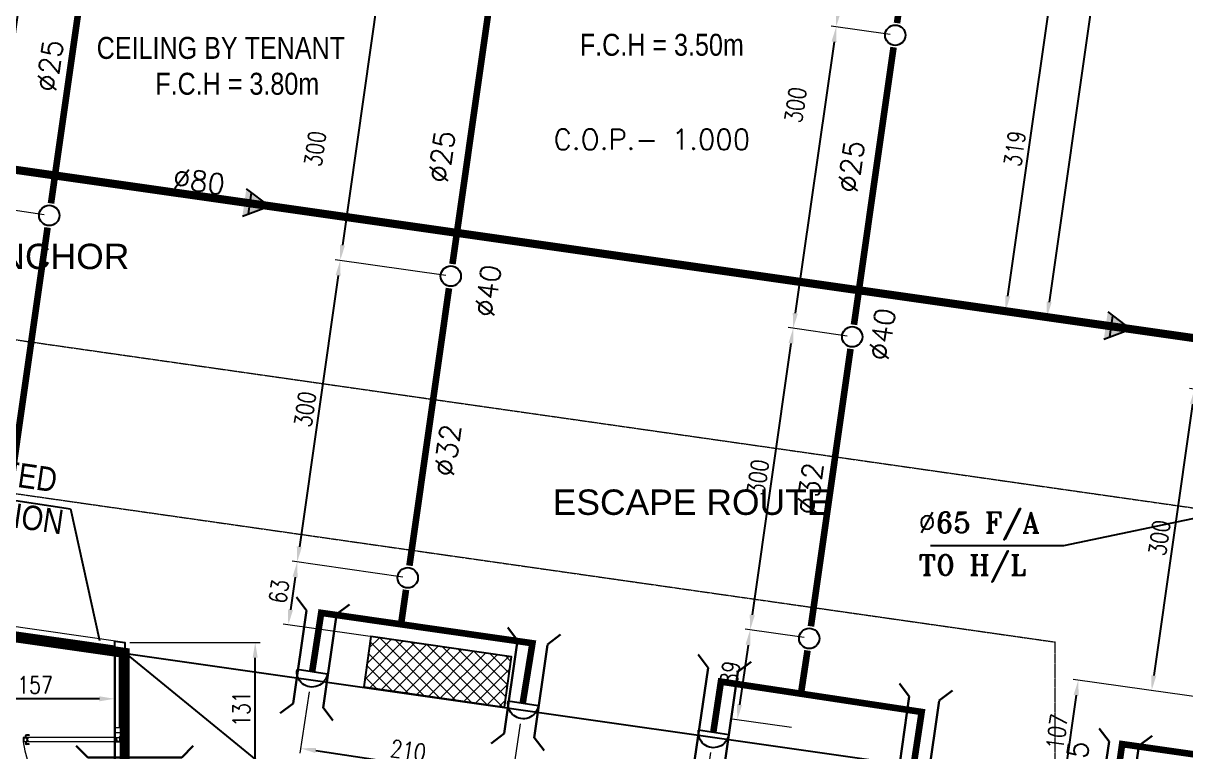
# Model space of a CAD drawing. Header units: inches. Extents: x 1355305 to 1448369, y 326920 to 386626.
# Drawn here: x 1391571 to 1403023, y 358780 to 365953 of the extents above; entities that cross this region are included whole.
import ezdxf
from ezdxf.enums import TextEntityAlignment as Align

# ---------------------------------------------------------------- set-up
doc = ezdxf.new("R2010")
doc.units = ezdxf.units.IN
doc.header["$MEASUREMENT"] = 0
for name, pattern in [('DASHED2', [9.525, 6.35, -3.175]), ('HIDDEN', [9.525, 6.35, -3.175]), ('PHANTOM21', [1.25, 0.625, -0.125, 0.125, -0.125, 0.125, -0.125])]:
    doc.linetypes.add(name, pattern=pattern)
for name, color, linetype, lineweight in [('A-DOOR', 10, 'Continuous', 15), ('A-GLASS', 4, 'Continuous', 5), ('A-HATCH CONCRETE', 254, 'Continuous', 5), ('A-LEASING LINE', 7, 'DASHED2', 9), ('escape route', 8, 'HIDDEN', 15)]:
    doc.layers.add(name, color=color, linetype=linetype, lineweight=lineweight)
for name, color, linetype in [('A-TEXT', 3, 'Continuous'), ('DIM2', 222, 'Continuous'), ('DR ARROW', 6, 'Continuous'), ('DR-TEXT', 181, 'Continuous'), ('FFNEW', 252, 'Continuous'), ('FIRE MAIN PIPE', 7, 'Continuous'), ('FP-PIPE', 4, 'Continuous'), ('GLAZ', 4, 'Continuous'), ('P-FIRE-HOSE', 8, 'PHANTOM21'), ('P-FIRE-SPR', 6, 'Continuous'), ('P-FIRE-TXT', 181, 'Continuous'), ('S-COL', 210, 'Continuous'), ('SHAFT', 7, 'Continuous'), ('SLEEVE', 2, 'Continuous'), ('SPR..', 3, 'Continuous'), ('TAXT', 3, 'Continuous'), ('TEXT', 181, 'Continuous')]:
    doc.layers.add(name, color=color, linetype=linetype)
doc.styles.add('ARIAL', font='ARIALN.TTF')
doc.styles.add('MECH', font='romans.shx')
doc.styles.add('ROMANS', font='romans__.ttf', dxfattribs={"width": 0.8})
doc.styles.add('ROMANT', font='ROMANT.shx')
doc.styles.add('style1', font='arial.ttf')
doc.dimstyles.new('GRAND CINEMA', dxfattribs={"dimtxt": 180, "dimasz": 150, "dimexe": 0.18, "dimexo": 0.06, "dimgap": 100, "dimtad": 1, "dimdec": 0, "dimlfac": 0.1, "dimzin": 1, "dimdsep": 46, "dimtxsty": 'MECH', "dimcen": 0.09, "dimdle": 0.2, "dimclrd": 222, "dimclre": 222, "dimclrt": 3, "dimadec": 0, "dimazin": 0, "dimtfac": 1, "dimtdec": 0, "dimtix": 1, "dimtmove": 2, "dimatfit": 3, "dimfxl": 1, "dimtolj": 1, "dimtzin": 0, "dimlwd": -1, "dimarcsym": 0})

# ---------------------------------------------------------------- blocks, each defined once
blk = doc.blocks.new('SEDRGFE')
at = {"layer": 'A-HATCH CONCRETE'}
h = blk.add_hatch(dxfattribs=at)
h.set_pattern_fill('ANSI37', color=250, scale=750)
h.set_pattern_definition([(45, (1341716.94, 266100.535), (-66.29126, 66.29126), []), (135, (1341716.94, 266100.535), (-66.29126, -66.29126), [])])
h.paths.add_polyline_path([(1376051, 694248), (1376121, 694743), (1374735, 694941), (1374665, 694446)])
at = {"color": 250, "linetype": 'Continuous', "ltscale": 100}
blk.add_lwpolyline([(1389810, 674588), (1389810, 680290), (1389610, 680288), (1388060, 680288), (1388060, 686288), (1384200, 686288), (1384200, 693089), (1385203, 692942), (1385236, 693139), (1385780, 696950), (1386823, 704256), (1386865, 704553), (1351200, 709613), (1350434, 697904), (1372211, 694796), (1372209, 688237), (1371310, 688237), (1371310, 688038), (1371310, 684788), (1363260, 684788), (1363260, 684588), (1363260, 674588), (1389810, 674588)], dxfattribs=at)
at = {"layer": 'A-GLASS', "color": 250}
for p, q in [((1372311, 694883), (1367848, 695520)), ((1372311, 694782), (1367833, 695421)), ((1372211, 694846), (1367890, 695463)), ((1372211, 694045), (1372211, 694796)), ((1372261, 694045), (1372261, 694789)), ((1372311, 694045), (1372311, 694782))]:
    blk.add_line(p, q, dxfattribs=at)
at = {"layer": 'A-GLASS', "color": 250, "ltscale": 0.5}
for p, q in [((1372220, 693949), (1372210, 693949)), ((1372220, 693904), (1372210, 693904)), ((1372220, 693949), (1372220, 693931)), ((1372220, 693949), (1372265, 693949)), ((1372220, 693931), (1372233, 693931)), ((1372220, 693922), (1372220, 693904)), ((1372220, 693922), (1372233, 693922)), ((1372220, 693904), (1372265, 693904)), ((1372261, 693945), (1372224, 693945)), ((1372224, 693945), (1372224, 693936)), ((1372233, 693936), (1372224, 693936)), ((1372233, 693917), (1372224, 693917)), ((1372224, 693917), (1372224, 693908)), ((1372261, 693908), (1372224, 693908)), ((1372229, 693931), (1372229, 693922)), ((1372233, 693936), (1372233, 693931)), ((1372233, 693922), (1372233, 693917)), ((1372261, 693945), (1372261, 693908)), ((1372265, 693995), (1372311, 693995)), ((1372265, 693995), (1372265, 693949)), ((1372265, 693949), (1372265, 693904)), ((1372265, 693949), (1372311, 693949)), ((1372270, 693954), (1372270, 693990)), ((1372270, 693990), (1372306, 693990)), ((1372270, 693954), (1372306, 693954)), ((1372306, 693954), (1372306, 693990)), ((1372311, 693995), (1372311, 693949))]:
    blk.add_line(p, q, dxfattribs=at)
at = {"layer": 'A-GLASS', "color": 250}
blk.add_lwpolyline([(1372211, 694045), (1372311, 694045), (1372311, 693995), (1372211, 693995)], close=True, dxfattribs=at)
at = {"layer": 'A-GLASS', "color": 250, "ltscale": 0.5}
blk.add_circle((1372261, 693953), 3.98, dxfattribs=at)
at = {"layer": 'escape route', "color": 250, "ltscale": 0.5}
for p, q in [((1351543, 700675), (1385420, 695840)), ((1352816, 698978), (1381475, 694888)), ((1381475, 683734), (1381475, 694888))]:
    blk.add_line(p, q, dxfattribs=at)
at = {"layer": 'GLAZ', "color": 250}
blk.add_lwpolyline([(1372261, 694789), (1372211, 694796), (1372211, 694897), (1372311, 694883), (1372311, 694782)], dxfattribs=at)
at = {"layer": 'S-COL', "color": 250}
blk.add_lwpolyline([(1376051, 694248), (1376121, 694743), (1374735, 694941), (1374665, 694446)], close=True, dxfattribs=at)
at = {"layer": 'SHAFT', "color": 250}
blk.add_line((1372325, 694772), (1382725, 686287), dxfattribs=at)
blk.add_lwpolyline([(1371460, 688137), (1371460, 686290), (1382725, 686287), (1382725, 693288), (1372325, 694772), (1372325, 688138), (1371536, 688138), (1371536, 688137)], dxfattribs=at)
at = {"layer": 'TAXT', "color": 250, "ltscale": 100}
for p, q in [((1369450, 696551), (1371776, 696199)), ((1371776, 696199), (1372060, 694904))]:
    blk.add_line(p, q, dxfattribs=at)
at = {"layer": 'TAXT', "color": 250, "ltscale": 100, "insert": (1369345, 696934), "char_height": 240, "width": 2569.66, "attachment_point": 1, "rotation": 351.7483, "style": 'ARIAL'}
blk.add_mtext('1/2hr FIRE RATED GLASS PARTITION\\PBY TENANT', dxfattribs=at)
at = {"layer": 'TEXT', "color": 250, "ltscale": 0.5, "style": 'style1'}
for s, p in [('ANCHOR ', (1370842, 698560)), ('ESCAPE ROUTE', (1376526, 696140))]:
    blk.add_text(s, height=250, dxfattribs=at).set_placement(p)
blk = doc.blocks.new('SWGDCSTHYTD')
at = {"color": 254, "linetype": 'Continuous', "ltscale": 100}
blk.add_lwpolyline([(1410071, 395958), (1410071, 401661), (1409871, 401658), (1408321, 401658), (1408321, 407658), (1404460, 407658), (1404460, 414459), (1405464, 414312), (1405497, 414509), (1406041, 418321), (1407084, 425626), (1407126, 425923), (1371461, 430983), (1370694, 419274), (1392471, 416166), (1392469, 409608), (1391571, 409608), (1391571, 409408), (1391571, 406158), (1383521, 406158), (1383521, 405958), (1383521, 395958), (1410071, 395958)], dxfattribs=at)
at = {"layer": 'A-GLASS', "color": 254}
for p, q in [((1392471, 416166), (1388094, 416791)), ((1392471, 415415), (1392471, 416166)), ((1392521, 415415), (1392521, 416159)), ((1392571, 415415), (1392571, 416152))]:
    blk.add_line(p, q, dxfattribs=at)
at = {"layer": 'A-GLASS', "color": 254, "ltscale": 0.5}
for p, q in [((1391617, 415319), (1391571, 415319)), ((1391571, 415319), (1391571, 415274)), ((1391617, 415274), (1391571, 415274)), ((1391576, 415315), (1391612, 415315)), ((1391576, 415315), (1391576, 415279)), ((1391576, 415279), (1391612, 415279)), ((1391592, 415319), (1391592, 415333)), ((1391592, 415274), (1391592, 415260)), ((1391599, 415319), (1391599, 415333)), ((1391599, 415274), (1391599, 415260)), ((1391629, 415344), (1391603, 415344)), ((1391629, 415338), (1391603, 415338)), ((1391603, 415306), (1391612, 415306)), ((1391603, 415306), (1391603, 415301)), ((1391617, 415301), (1391603, 415301)), ((1391603, 415292), (1391603, 415288)), ((1391617, 415292), (1391603, 415292)), ((1391603, 415288), (1391612, 415288)), ((1391608, 415301), (1391608, 415292)), ((1391612, 415315), (1391612, 415306)), ((1391612, 415288), (1391612, 415279)), ((1391617, 415319), (1391617, 415301)), ((1392480, 415319), (1391617, 415319)), ((1391617, 415292), (1391617, 415274)), ((1392480, 415274), (1391617, 415274)), ((1391629, 415344), (1391629, 415338)), ((1392480, 415319), (1392480, 415301)), ((1392480, 415319), (1392526, 415319)), ((1392480, 415301), (1392494, 415301)), ((1392480, 415292), (1392480, 415274)), ((1392480, 415292), (1392494, 415292)), ((1392480, 415274), (1392526, 415274)), ((1392521, 415315), (1392485, 415315)), ((1392485, 415315), (1392485, 415306)), ((1392494, 415306), (1392485, 415306)), ((1392494, 415288), (1392485, 415288)), ((1392485, 415288), (1392485, 415279)), ((1392521, 415279), (1392485, 415279)), ((1392489, 415301), (1392489, 415292)), ((1392494, 415306), (1392494, 415301)), ((1392494, 415292), (1392494, 415288)), ((1392521, 415315), (1392521, 415279)), ((1392526, 415365), (1392571, 415365)), ((1392526, 415365), (1392526, 415319)), ((1392526, 415319), (1392526, 415274)), ((1392526, 415319), (1392571, 415319)), ((1392530, 415324), (1392530, 415360)), ((1392530, 415360), (1392567, 415360)), ((1392530, 415324), (1392567, 415324)), ((1392567, 415324), (1392567, 415360)), ((1392571, 415365), (1392571, 415319)), ((1391629, 415256), (1391603, 415256)), ((1391629, 415249), (1391603, 415249)), ((1391629, 415249), (1391629, 415256))]:
    blk.add_line(p, q, dxfattribs=at)
at = {"layer": 'A-GLASS', "color": 254}
blk.add_lwpolyline([(1392471, 415415), (1392571, 415415), (1392571, 415365), (1392471, 415365)], close=True, dxfattribs=at)
at = {"layer": 'A-GLASS', "color": 254, "ltscale": 0.5}
blk.add_circle((1392522, 415323), 3.98, dxfattribs=at)
for centre, radius, start, end in [((1392634, 415434), 1075, 188.5645, 261.2718), ((1391603, 415333), 11.4, 90.0242, 179.9752), ((1391603, 415260), 11.4, 180.0248, 269.9758), ((1391603, 415333), 4.55, 90.0242, 179.9752), ((1391603, 415260), 4.55, 180.0248, 269.9758)]:
    blk.add_arc(centre, radius, start, end, dxfattribs=at)
at = {"layer": 'GLAZ', "color": 254}
blk.add_lwpolyline([(1392521, 416159), (1392471, 416166)], dxfattribs=at)
blk = doc.blocks.new('SIDEWALL')
at = {"layer": 'P-FIRE-SPR', "color": 252}
for p, q in [((0.15, 0), (-0.15, 0)), ((0, 0), (0, -0.075))]:
    blk.add_line(p, q, dxfattribs=at)
blk.add_arc((0, 0), 0.15, 0, 180, dxfattribs=at)
blk = doc.blocks.new('PENDENT SPR')
at = {"layer": 'P-FIRE-SPR'}
blk.add_circle((0, 0), 0.1, dxfattribs=at)
blk = doc.blocks.new('A$C365C0078')
at = {"color": 2, "lineweight": 30}
for p, q in [((-149, 461), (-263, 575)), ((149, 465), (263, 579)), ((-149, 461), (-149, -465)), ((149, 461), (149, -465)), ((-149, -465), (-263, -579)), ((149, -461), (263, -575))]:
    blk.add_line(p, q, dxfattribs=at)
blk = doc.blocks.new('ARR')
at = {"layer": 'DR ARROW'}
h = blk.add_hatch(color=12, dxfattribs=at)
h.paths.add_polyline_path([(14.4, 0), (-54.3, 37.8), (-54.3, -37.8)])
h.paths.add_polyline_path([(-54.3, 10.2), (-93.3, 10.2), (-93.3, -10.2), (-54.3, -10.2)])
for p, q in [((-54.3, 37.8), (14.4, 0)), ((-54.3, -37.8), (14.4, 0)), ((-38.5, -29), (-38.5, 29)), ((14.4, 0), (14.4, 0))]:
    blk.add_line(p, q, dxfattribs=at)
blk = doc.blocks.new('*D1110')
at = {"layer": 'Defpoints', "color": 0, "transparency": 16777216}
for p in [(19313, -14069), (20598, -14069), (20248, -15379)]:
    blk.add_point(p, dxfattribs=at)
at = {"layer": 'DIM2', "color": 222, "lineweight": -2, "transparency": 16777216}
for p, q in [((19363, -14069), (20648, -14069)), ((20298, -15379), (20648, -15379))]:
    blk.add_line(p, q, dxfattribs=at)
at = {"layer": 'DIM2', "color": 222, "transparency": 16777216}
blk.add_line((20598, -15229), (20598, -14219), dxfattribs=at)
for points in [[(20573, -14219), (20623, -14219), (20598, -14069)], [(20573, -15229), (20623, -15229), (20598, -15379)]]:
    blk.add_solid(points, dxfattribs=at)
at = {"layer": 'DIM2', "color": 3, "transparency": 16777216, "insert": (20462, -14724), "char_height": 170, "attachment_point": 5, "rotation": 90, "style": 'ROMANS'}
blk.add_mtext('\\A1;131', dxfattribs=at)
blk = doc.blocks.new('*D1163')
at = {"layer": 'Defpoints', "color": 0, "transparency": 16777216}
for p in [(18993, -6894), (17988, -9780), (18570, -9863)]:
    blk.add_point(p, dxfattribs=at)
at = {"layer": 'DIM2', "color": 222, "lineweight": -2, "transparency": 16777216}
for p, q in [((18944, -6887), (18362, -6804)), ((18520, -9856), (17938, -9773))]:
    blk.add_line(p, q, dxfattribs=at)
at = {"layer": 'DIM2', "color": 222, "transparency": 16777216}
blk.add_line((18390, -6959), (18009, -9632), dxfattribs=at)
for points in [[(18366, -6956), (18415, -6963), (18412, -6811)], [(17984, -9628), (18034, -9635), (17988, -9780)]]:
    blk.add_solid(points, dxfattribs=at)
at = {"layer": 'DIM2', "color": 3, "transparency": 16777216, "insert": (18065, -8276), "char_height": 170, "attachment_point": 5, "rotation": 81.8773, "style": 'ROMANS'}
blk.add_mtext('\\A1;300', dxfattribs=at)
blk = doc.blocks.new('*D1164')
at = {"layer": 'Defpoints', "color": 0, "transparency": 16777216}
for p in [(18570, -9863), (17564, -12750), (18146, -12833)]:
    blk.add_point(p, dxfattribs=at)
at = {"layer": 'DIM2', "color": 222, "lineweight": -2, "transparency": 16777216}
for p, q in [((18520, -9856), (17938, -9773)), ((18096, -12826), (17514, -12743))]:
    blk.add_line(p, q, dxfattribs=at)
at = {"layer": 'DIM2', "color": 222, "transparency": 16777216}
blk.add_line((17966, -9929), (17585, -12602), dxfattribs=at)
for points in [[(17942, -9925), (17991, -9932), (17988, -9780)], [(17560, -12598), (17610, -12605), (17564, -12750)]]:
    blk.add_solid(points, dxfattribs=at)
at = {"layer": 'DIM2', "color": 3, "transparency": 16777216, "insert": (17641, -11246), "char_height": 170, "attachment_point": 5, "rotation": 81.8773, "style": 'ROMANS'}
blk.add_mtext('\\A1;300', dxfattribs=at)
blk = doc.blocks.new('*D1167')
at = {"layer": 'Defpoints', "color": 0, "transparency": 16777216}
for p in [(22949, -7491), (21436, -10306), (22525, -10461)]:
    blk.add_point(p, dxfattribs=at)
at = {"layer": 'DIM2', "color": 222, "lineweight": -2, "transparency": 16777216}
for p, q in [((22899, -7484), (21810, -7328)), ((22475, -10454), (21386, -10299))]:
    blk.add_line(p, q, dxfattribs=at)
at = {"layer": 'DIM2', "color": 222, "transparency": 16777216}
blk.add_line((21839, -7484), (21457, -10157), dxfattribs=at)
for points in [[(21814, -7480), (21863, -7487), (21860, -7335)], [(21432, -10154), (21482, -10161), (21436, -10306)]]:
    blk.add_solid(points, dxfattribs=at)
at = {"layer": 'DIM2', "color": 3, "transparency": 16777216, "insert": (21189, -9206), "char_height": 170, "attachment_point": 5, "rotation": 81.8773, "style": 'ROMANS'}
blk.add_mtext('\\A1;300', dxfattribs=at)
blk = doc.blocks.new('*D1168')
at = {"layer": 'Defpoints', "color": 0, "transparency": 16777216}
for p in [(22525, -10461), (21012, -13275), (22101, -13431)]:
    blk.add_point(p, dxfattribs=at)
at = {"layer": 'DIM2', "color": 222, "lineweight": -2, "transparency": 16777216}
for p, q in [((22475, -10454), (21386, -10299)), ((22051, -13424), (20963, -13268))]:
    blk.add_line(p, q, dxfattribs=at)
at = {"layer": 'DIM2', "color": 222, "transparency": 16777216}
blk.add_line((21415, -10454), (21033, -13127), dxfattribs=at)
for points in [[(21390, -10451), (21439, -10458), (21436, -10306)], [(21008, -13123), (21058, -13130), (21012, -13275)]]:
    blk.add_solid(points, dxfattribs=at)
at = {"layer": 'DIM2', "color": 3, "transparency": 16777216, "insert": (21090, -11771), "char_height": 170, "attachment_point": 5, "rotation": 81.8773, "style": 'ROMANS'}
blk.add_mtext('\\A1;300', dxfattribs=at)
blk = doc.blocks.new('*D1169')
at = {"layer": 'Defpoints', "color": 0, "transparency": 16777216}
for p in [(27328, -5119), (26322, -8005), (26904, -8088)]:
    blk.add_point(p, dxfattribs=at)
at = {"layer": 'DIM2', "color": 222, "lineweight": -2, "transparency": 16777216}
for p, q in [((27278, -5112), (26696, -5029)), ((26854, -8081), (26272, -7998))]:
    blk.add_line(p, q, dxfattribs=at)
at = {"layer": 'DIM2', "color": 222, "transparency": 16777216}
blk.add_line((26725, -5184), (26343, -7857), dxfattribs=at)
for points in [[(26700, -5181), (26749, -5188), (26746, -5036)], [(26318, -7853), (26368, -7860), (26322, -8005)]]:
    blk.add_solid(points, dxfattribs=at)
at = {"layer": 'DIM2', "color": 3, "transparency": 16777216, "insert": (26399, -6501), "char_height": 170, "attachment_point": 5, "rotation": 81.8773, "style": 'ROMANS'}
blk.add_mtext('\\A1;300', dxfattribs=at)
blk = doc.blocks.new('*D1170')
at = {"layer": 'Defpoints', "color": 0, "transparency": 16777216}
for p in [(26904, -8088), (25898, -10975), (26480, -11058)]:
    blk.add_point(p, dxfattribs=at)
at = {"layer": 'DIM2', "color": 222, "lineweight": -2, "transparency": 16777216}
for p, q in [((26854, -8081), (26272, -7998)), ((26430, -11051), (25848, -10968))]:
    blk.add_line(p, q, dxfattribs=at)
at = {"layer": 'DIM2', "color": 222, "transparency": 16777216}
blk.add_line((26301, -8154), (25919, -10827), dxfattribs=at)
for points in [[(26276, -8150), (26325, -8157), (26322, -8005)], [(25894, -10823), (25944, -10830), (25898, -10975)]]:
    blk.add_solid(points, dxfattribs=at)
at = {"layer": 'DIM2', "color": 3, "transparency": 16777216, "insert": (25922, -8775), "char_height": 170, "attachment_point": 5, "rotation": 81.8773, "style": 'ROMANS'}
blk.add_mtext('\\A1;300', dxfattribs=at)
blk = doc.blocks.new('*D1171')
at = {"layer": 'Defpoints', "color": 0, "transparency": 16777216}
for p in [(26480, -11058), (25474, -13945), (26056, -14028)]:
    blk.add_point(p, dxfattribs=at)
at = {"layer": 'DIM2', "color": 222, "lineweight": -2, "transparency": 16777216}
for p, q in [((26430, -11051), (25848, -10968)), ((26006, -14021), (25424, -13938))]:
    blk.add_line(p, q, dxfattribs=at)
at = {"layer": 'DIM2', "color": 222, "transparency": 16777216}
blk.add_line((25876, -11124), (25495, -13797), dxfattribs=at)
for points in [[(25852, -11120), (25901, -11127), (25898, -10975)], [(25470, -13793), (25520, -13800), (25474, -13945)]]:
    blk.add_solid(points, dxfattribs=at)
at = {"layer": 'DIM2', "color": 3, "transparency": 16777216, "insert": (25551, -12441), "char_height": 170, "attachment_point": 5, "rotation": 81.8773, "style": 'ROMANS'}
blk.add_mtext('\\A1;300', dxfattribs=at)
blk = doc.blocks.new('*D1174')
at = {"layer": 'Defpoints', "color": 0, "transparency": 16777216}
for p in [(30435, -11656), (29429, -14542), (30011, -14625)]:
    blk.add_point(p, dxfattribs=at)
at = {"layer": 'DIM2', "color": 222, "lineweight": -2, "transparency": 16777216}
for p, q in [((30385, -11649), (29803, -11566)), ((29962, -14618), (29379, -14535))]:
    blk.add_line(p, q, dxfattribs=at)
at = {"layer": 'DIM2', "color": 222, "transparency": 16777216}
blk.add_line((29832, -11721), (29450, -14394), dxfattribs=at)
for points in [[(29807, -11718), (29856, -11725), (29853, -11573)], [(29425, -14390), (29475, -14397), (29429, -14542)]]:
    blk.add_solid(points, dxfattribs=at)
at = {"layer": 'DIM2', "color": 3, "transparency": 16777216, "insert": (29506, -13038), "char_height": 170, "attachment_point": 5, "rotation": 81.8773, "style": 'ROMANS'}
blk.add_mtext('\\A1;300', dxfattribs=at)
blk = doc.blocks.new('*D1177')
at = {"layer": 'Defpoints', "color": 0, "transparency": 16777216}
for p in [(29429, -14542), (28556, -15496), (29278, -15599)]:
    blk.add_point(p, dxfattribs=at)
at = {"layer": 'DIM2', "color": 222, "lineweight": -2, "transparency": 16777216}
for p, q in [((29380, -14535), (28657, -14432)), ((29229, -15592), (28507, -15489))]:
    blk.add_line(p, q, dxfattribs=at)
at = {"layer": 'DIM2', "color": 222, "transparency": 16777216}
blk.add_line((28686, -14588), (28577, -15348), dxfattribs=at)
for points in [[(28661, -14584), (28710, -14591), (28707, -14439)], [(28552, -15344), (28602, -15351), (28556, -15496)]]:
    blk.add_solid(points, dxfattribs=at)
at = {"layer": 'DIM2', "color": 3, "transparency": 16777216, "insert": (28497, -14949), "char_height": 170, "attachment_point": 5, "rotation": 81.8785, "style": 'ROMANS'}
blk.add_mtext('\\A1;107', dxfattribs=at)
blk = doc.blocks.new('*D1194')
at = {"layer": 'Defpoints', "color": 0, "transparency": 16777216}
for p in [(22101, -13431), (20924, -13895), (22012, -14050)]:
    blk.add_point(p, dxfattribs=at)
at = {"layer": 'DIM2', "color": 222, "lineweight": -2, "transparency": 16777216}
for p, q in [((22051, -13424), (20963, -13268)), ((21963, -14043), (20874, -13888))]:
    blk.add_line(p, q, dxfattribs=at)
at = {"layer": 'DIM2', "color": 222, "transparency": 16777216}
blk.add_line((20991, -13424), (20945, -13746), dxfattribs=at)
for points in [[(20966, -13420), (21016, -13427), (21012, -13275)], [(20920, -13743), (20970, -13750), (20924, -13895)]]:
    blk.add_solid(points, dxfattribs=at)
at = {"layer": 'DIM2', "color": 3, "transparency": 16777216, "insert": (20833, -13566), "char_height": 170, "attachment_point": 5, "rotation": 81.8773, "style": 'ROMANS'}
blk.add_mtext('\\A1;63', dxfattribs=at)
blk = doc.blocks.new('*D1197')
at = {"layer": 'Defpoints', "color": 0, "transparency": 16777216}
for p in [(26056, -14028), (25348, -14829), (25930, -14912)]:
    blk.add_point(p, dxfattribs=at)
at = {"layer": 'DIM2', "color": 222, "lineweight": -2, "transparency": 16777216}
for p, q in [((26006, -14021), (25424, -13938)), ((25880, -14905), (25298, -14822))]:
    blk.add_line(p, q, dxfattribs=at)
at = {"layer": 'DIM2', "color": 222, "transparency": 16777216}
blk.add_line((25453, -14094), (25369, -14681), dxfattribs=at)
for points in [[(25428, -14090), (25477, -14097), (25474, -13945)], [(25344, -14677), (25394, -14684), (25348, -14829)]]:
    blk.add_solid(points, dxfattribs=at)
at = {"layer": 'DIM2', "color": 3, "transparency": 16777216, "insert": (25276, -14368), "char_height": 170, "attachment_point": 5, "rotation": 81.8756, "style": 'ROMANS'}
blk.add_mtext('\\A1;89', dxfattribs=at)
blk = doc.blocks.new('*D1211')
at = {"layer": 'Defpoints', "color": 0, "transparency": 16777216}
for p in [(27762, -7548), (27311, -10709), (27990, -10806)]:
    blk.add_point(p, dxfattribs=at)
at = {"layer": 'DIM2', "color": 222, "lineweight": -2, "transparency": 16777216}
for p, q in [((27812, -7555), (28491, -7652)), ((27361, -10716), (28040, -10813))]:
    blk.add_line(p, q, dxfattribs=at)
at = {"layer": 'DIM2', "color": 222, "transparency": 16777216}
blk.add_line((28420, -7794), (28011, -10658), dxfattribs=at)
for points in [[(28395, -7790), (28445, -7797), (28441, -7645)], [(27987, -10654), (28036, -10661), (27990, -10806)]]:
    blk.add_solid(points, dxfattribs=at)
at = {"layer": 'DIM2', "color": 3, "transparency": 16777216, "insert": (28081, -9206), "char_height": 170, "attachment_point": 5, "rotation": 81.8773, "style": 'ROMANS'}
blk.add_mtext('\\A1;319', dxfattribs=at)
blk = doc.blocks.new('*D1213')
at = {"layer": 'Defpoints', "color": 0, "transparency": 16777216}
for p in [(28957, -4031), (27990, -10806), (28398, -10865)]:
    blk.add_point(p, dxfattribs=at)
at = {"layer": 'DIM2', "color": 222, "lineweight": -2, "transparency": 16777216}
for p, q in [((29007, -4038), (29414, -4096)), ((28040, -10813), (28447, -10872))]:
    blk.add_line(p, q, dxfattribs=at)
at = {"layer": 'DIM2', "color": 222, "transparency": 16777216}
blk.add_line((29344, -4238), (28419, -10716), dxfattribs=at)
for points in [[(29319, -4234), (29368, -4241), (29365, -4089)], [(28394, -10712), (28444, -10720), (28398, -10865)]]:
    blk.add_solid(points, dxfattribs=at)
at = {"layer": 'DIM2', "color": 3, "transparency": 16777216, "insert": (28747, -7458), "char_height": 170, "attachment_point": 5, "rotation": 81.8773, "style": 'ROMANS'}
blk.add_mtext('\\A1;684', dxfattribs=at)
blk = doc.blocks.new('*D1261')
at = {"layer": 'Defpoints', "color": 0, "transparency": 16777216}
for p in [(21137, -14505), (23216, -14819), (23125, -15423)]:
    blk.add_point(p, dxfattribs=at)
at = {"layer": 'DIM2', "color": 222, "lineweight": -2, "transparency": 16777216}
for p, q in [((21129, -14555), (21038, -15160)), ((23208, -14868), (23117, -15473))]:
    blk.add_line(p, q, dxfattribs=at)
at = {"layer": 'DIM2', "color": 222, "transparency": 16777216}
blk.add_line((21194, -15133), (22976, -15401), dxfattribs=at)
for points in [[(21198, -15108), (21190, -15157), (21045, -15110)], [(22980, -15376), (22973, -15426), (23125, -15423)]]:
    blk.add_solid(points, dxfattribs=at)
at = {"layer": 'DIM2', "color": 3, "transparency": 16777216, "insert": (22105, -15133), "char_height": 170, "attachment_point": 5, "rotation": 351.4341, "style": 'ROMANS'}
blk.add_mtext('\\A1;210', dxfattribs=at)
blk = doc.blocks.new('*D1262')
at = {"layer": 'Defpoints', "color": 0, "transparency": 16777216}
for p in [(23216, -14819), (25092, -15103), (25000, -15707)]:
    blk.add_point(p, dxfattribs=at)
at = {"layer": 'DIM2', "color": 222, "lineweight": -2, "transparency": 16777216}
for p, q in [((23208, -14868), (23117, -15473)), ((25084, -15152), (24993, -15757))]:
    blk.add_line(p, q, dxfattribs=at)
at = {"layer": 'DIM2', "color": 222, "transparency": 16777216}
blk.add_line((23273, -15446), (24852, -15685), dxfattribs=at)
for points in [[(23276, -15421), (23269, -15471), (23124, -15423)], [(24856, -15660), (24848, -15710), (25000, -15707)]]:
    blk.add_solid(points, dxfattribs=at)
at = {"layer": 'DIM2', "color": 3, "transparency": 16777216, "insert": (24083, -15431), "char_height": 170, "attachment_point": 5, "rotation": 351.3879, "style": 'ROMANS'}
blk.add_mtext('\\A1;190', dxfattribs=at)
blk = doc.blocks.new('*D1263')
at = {"layer": 'Defpoints', "color": 0, "transparency": 16777216}
for p in [(25092, -15103), (27069, -15401), (26978, -16006)]:
    blk.add_point(p, dxfattribs=at)
at = {"layer": 'DIM2', "color": 222, "lineweight": -2, "transparency": 16777216}
for p, q in [((25084, -15152), (24993, -15757)), ((27062, -15451), (26971, -16056))]:
    blk.add_line(p, q, dxfattribs=at)
at = {"layer": 'DIM2', "color": 222, "transparency": 16777216}
blk.add_line((25149, -15730), (26830, -15984), dxfattribs=at)
for points in [[(25152, -15705), (25145, -15755), (25000, -15708)], [(26833, -15959), (26826, -16008), (26978, -16006)]]:
    blk.add_solid(points, dxfattribs=at)
at = {"layer": 'DIM2', "color": 3, "transparency": 16777216, "insert": (26009, -15723), "char_height": 170, "attachment_point": 5, "rotation": 351.413, "style": 'ROMANS'}
blk.add_mtext('\\A1;200', dxfattribs=at)
blk = doc.blocks.new('*D1277')
at = {"layer": 'Defpoints', "color": 0, "transparency": 16777216}
for p in [(17646, -14623), (19213, -14717), (17646, -15700)]:
    blk.add_point(p, dxfattribs=at)
at = {"layer": 'DIM2', "color": 252, "lineweight": -2, "transparency": 16777216}
for p, q in [((17646, -15650), (17646, -14573)), ((19213, -14667), (19213, -14573))]:
    blk.add_line(p, q, dxfattribs=at)
at = {"layer": 'DIM2', "color": 252, "transparency": 16777216}
blk.add_line((19063, -14623), (17796, -14623), dxfattribs=at)
for points in [[(17796, -14598), (17796, -14648), (17646, -14623)], [(19063, -14598), (19063, -14648), (19213, -14623)]]:
    blk.add_solid(points, dxfattribs=at)
at = {"layer": 'DIM2', "color": 252, "transparency": 16777216, "insert": (18430, -14487), "char_height": 170, "attachment_point": 5, "style": 'ROMANS'}
blk.add_mtext('\\A1;157', dxfattribs=at)
blk = doc.blocks.new('A$C6DC347C1')
at = {"layer": 'A-LEASING LINE', "color": 6, "const_width": 100}
blk.add_lwpolyline([(-1797, 660.5), (-2564.1, -11048.5), (19312.7, -14170.9), (19312.7, -20715.1), (18412.6, -20714.9), (18412.6, -24265), (10362.6, -24265), (10362.6, -34365), (36712, -34365), (36712, -28765), (34962.4, -28765), (34962.4, -22740), (31101.7, -22740), (31101.7, -15751.8), (32125.3, -15898.6), (33276.1, -7757.8), (33283.8, -7758.8), (33770.9, -4393.3), (-1797, 660.5)], dxfattribs=at)
at = {"layer": 'FIRE MAIN PIPE', "color": 6, "const_width": 80}
blk.add_lwpolyline([(32487.7, -13334.5), (31047.8, -13126.9), (31311.4, -11280.4), (-479.9, -6743)], dxfattribs=at)
at = {"layer": 'FP-PIPE', "color": 4, "const_width": 65}
for points in [[(26920.7, -7969.8), (27310.6, -5237.6)], [(18976.5, -7012.7), (18586.5, -9744.9)], [(22541.4, -10342.2), (22931.1, -7609.9)], [(26496.8, -10939.6), (26886.8, -8207.4)], [(18552.6, -9982.5), (18162.6, -12714.7)], [(22117.8, -13312), (22507.5, -10579.8)], [(26073, -13909.4), (26462.9, -11177.2)], [(22035.4, -13889.8), (22083.9, -13549.6)], [(21159, -14357.1), (21248.4, -13776.6), (23329.7, -14075.8), (23233.1, -14669.6)], [(25974.7, -14573), (26039.1, -14147)], [(27088.3, -15252.7), (27163.9, -14752.6), (25186.3, -14453.9), (25110.8, -14954)], [(29994.2, -14744.4), (29931.7, -15182.1), (29139, -15068.9), (29069.3, -15551.9)]]:
    blk.add_lwpolyline(points, dxfattribs=at)
at = {"layer": 'DR ARROW', "xscale": 3.587777692411248, "yscale": 3.587777692411248, "zscale": 3.587777692411248, "rotation": 351.8773290501222}
for p in [(20684.5, -9763.6), (29170.5, -10974.8)]:
    blk.add_blockref('ARR', p, dxfattribs=at)
at = {"layer": 'P-FIRE-HOSE', "xscale": -1000.000000000001, "yscale": 1000, "zscale": 1000, "rotation": 171.4113288098222}
for p in [(21159, -14357.1), (23238.3, -14670.3), (25114.2, -14954.5)]:
    blk.add_blockref('SIDEWALL', p, dxfattribs=at)
at = {"layer": 'SLEEVE'}
for p, rotation in [((21185.3, -14230.2), 351.8408886613315), ((23264.7, -14527), 351.8408886613315), ((25141, -14794.8), 351.8408886613315), ((27124.1, -15077.9), 351.8408886613315), ((29091.8, -15522.4), 351.8408886613315), ((19413.4, -15348.8), 270)]:
    blk.add_blockref('A$C365C0078', p, dxfattribs=dict(at, rotation=rotation))
at = {"layer": 'SPR..', "xscale": 999.9999999999997, "yscale": 999.9999999999997, "zscale": 999.9999999999997, "rotation": 351.4113288098228}
for p in [(26903.7, -8088.6), (18569.5, -9863.7), (22524.7, -10461), (26479.8, -11058.4), (22100.8, -13430.8), (26056, -14028.2)]:
    blk.add_blockref('PENDENT SPR', p, dxfattribs=at)
at = {"layer": 'A-TEXT', "color": 20, "style": 'ARIAL'}
for s, p in [('CEILING BY TENANT', (19036.6, -8321.8)), ('F.C.H = 3.50m', (23796.2, -8291)), ('F.C.H = 3.80m', (19613.3, -8674.6))]:
    blk.add_text(s, height=216, rotation=0.00424, dxfattribs=at).set_placement(p)
at = {"layer": 'DR-TEXT', "color": 3, "style": 'ROMANT'}
for s, p in [('%%C65 F/A', (27131.7, -12987.3)), ('TO H/L', (27131.7, -13404.8))]:
    blk.add_text(s, height=200.62, dxfattribs=at).set_placement(p)
at = {"layer": 'P-FIRE-TXT', "style": 'MECH'}
for s, rotation, p in [('%%C25', 81.87733, (18574, -8389.1)), ('%%C25', 81.87733, (22433.6, -9284.3)), ('%%C25', 81.87733, (26467.5, -9381.9)), ('%%C80', 351.87733, (20045, -9526.6)), ('%%C40', 81.87733, (22890.2, -10605.1)), ('%%C40', 81.87733, (26773.4, -11033.2)), ('%%C32', 81.87733, (22492.6, -12175)), ('%%C32', 81.87733, (26063.3, -12551.2)), ('%%C25', 81.87733, (28678.4, -15293.6))]:
    blk.add_text(s, height=200, rotation=rotation, dxfattribs=at).set_placement(p, align=Align.MIDDLE_CENTER)
at = {"layer": 'SLEEVE', "style": 'MECH'}
blk.add_text('C.O.P.- 1.000', height=200, dxfattribs=at).set_placement((23537.4, -9215.5))
at = {"layer": 'DIM2'}
for p1, p2, distance, picture, middle in [((28957.1, -4031.1), (27990.1, -10806.3), 411.9, '*D1213', (28746.9, -7457.7)), ((27327.5, -5118.7), (26903.7, -8088.2), -587.7, '*D1169', (26399.4, -6501.2)), ((18993.4, -6893.8), (18569.5, -9863.3), -587.7, '*D1163', (18065.2, -8276.3)), ((27762.2, -7548.1), (27311, -10709.4), 685.9, '*D1211', (28081.3, -9206.5)), ((18569.5, -9863.3), (18145.6, -12833.4), -587.9, '*D1164', (17641.2, -11246.1)), ((22524.7, -10461), (22100.8, -13430.8), -1099.8, '*D1168', (21089.6, -11771.3)), ((26479.8, -11058.3), (26055.9, -14028.1), -588.1, '*D1171', (25551.3, -12441)), ((30434.9, -11655.7), (30011.1, -14625.5), -588.1, '*D1174', (29506.4, -13038.3)), ((22100.8, -13430.8), (22012.4, -14050.3), -1099.8, '*D1194', (20833.4, -13566)), ((26055.9, -14028.1), (25929.7, -14912.2), -588.1, '*D1197', (25276.2, -14367.9)), ((21136.6, -14505.4), (23215.9, -14818.6), -611.7, '*D1261', (22105.4, -15132.6)), ((29429.3, -14542.4), (29278.4, -15599.5), -729.7, '*D1177', (28497, -14948.7)), ((23215.9, -14818.7), (25091.7, -15102.8), -611.6, '*D1262', (24082.5, -15431.2)), ((25091.7, -15102.8), (27069.3, -15401.4), -611.6, '*D1263', (26009.5, -15722.6))]:
    dim = blk.add_aligned_dim(p1=p1, p2=p2, distance=distance, dimstyle='GRAND CINEMA', override={"dimtxt": 170, "dimexe": 50, "dimexo": 50, "dimgap": 50, "dimtxsty": 'ROMANS', "dimfxl": 6000}, dxfattribs=at)
    dim.commit()
    dim.dimension.update_dxf_attribs({"geometry": picture, "text_midpoint": middle})
for base, p1, p2, picture, middle in [((21435.9, -10305.6), (22948.6, -7490.9), (22524.7, -10461), '*D1167', (21189.2, -9205.6)), ((25897.8, -10975.3), (26903.7, -8088.2), (26479.8, -11058.3), '*D1170', (25921.7, -8774.8))]:
    dim = blk.add_linear_dim(base=base, p1=p1, p2=p2, angle=261.87733, dimstyle='GRAND CINEMA', override={"dimtxt": 170, "dimexe": 50, "dimexo": 50, "dimgap": 50, "dimtxsty": 'ROMANS', "dimfxl": 6000}, dxfattribs=at)
    dim.commit()
    dim.dimension.update_dxf_attribs({"geometry": picture, "text_midpoint": middle, "dimtype": 161})
dim = blk.add_linear_dim(base=(20598, -14069.3), p1=(20247.9, -15379.1), p2=(19313.4, -14069.3), angle=90, dimstyle='GRAND CINEMA', override={"dimtxt": 170, "dimexe": 50, "dimexo": 50, "dimgap": 50, "dimtxsty": 'ROMANS', "dimfxl": 6000}, dxfattribs=at)
dim.commit()
dim.dimension.update_dxf_attribs({"geometry": '*D1110', "text_midpoint": (20462.2, -14724.2)})
at = {"layer": 'DIM2', "color": 252}
dim = blk.add_linear_dim(base=(17646.1, -14622.7), p1=(19213.4, -14717), p2=(17646.1, -15699.9), dimstyle='GRAND CINEMA', override={"dimtxt": 170, "dimexe": 50, "dimexo": 50, "dimgap": 50, "dimtxsty": 'ROMANS', "dimclrd": 252, "dimclre": 252, "dimclrt": 252, "dimfxl": 6000}, dxfattribs=at)
dim.commit()
dim.dimension.update_dxf_attribs({"geometry": '*D1277', "text_midpoint": (18429.8, -14486.9)})
at = {"layer": 'DIM2'}
blk.add_leader([(31750, -12449.4), (28560.3, -13115.6), (27251.3, -13115.6)], dimstyle='GRAND CINEMA', override={"dimtxt": 170, "dimexe": 50, "dimexo": 50, "dimgap": 50, "dimtxsty": 'ROMANS', "dimfxl": 6000}, dxfattribs=at)

msp = doc.modelspace()

# ---------------------------------------------------------------- block references
at = {"color": 252, "linetype": 'Continuous'}
msp.add_blockref('SWGDCSTHYTD', (0, -56398), dxfattribs=at)
at = {"layer": 'A-DOOR', "color": 252, "linetype": 'Continuous', "ltscale": 100}
msp.add_blockref('A$C6DC347C1', (1373258, 373924), dxfattribs=at)
at = {"layer": 'FFNEW', "color": 6, "linetype": 'Continuous'}
msp.add_blockref('SEDRGFE', (20261, -335028), dxfattribs=at)

doc.saveas('drawing.dxf')
